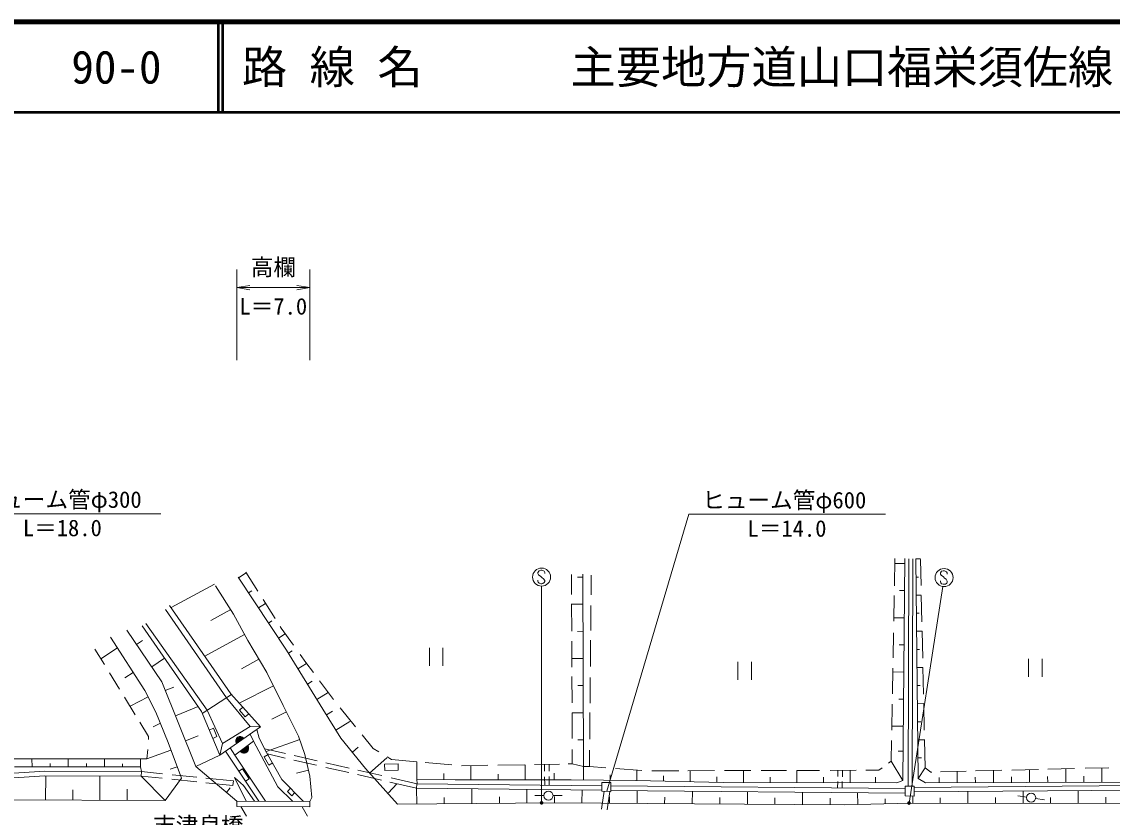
# Model space of a CAD drawing. Units: millimetres, scale not verified. Extents: x 40000 to 680000, y 20000 to 380000.
# Drawn here: x 156044 to 276626, y 292053 to 380000 of the extents above; entities that cross this region are included whole.
import ezdxf
from ezdxf.enums import TextEntityAlignment as Align

# ---------------------------------------------------------------- set-up
doc = ezdxf.new("R2010")
doc.units = ezdxf.units.MM
doc.header["$LTSCALE"] = 1000
for name, color, linetype, lineweight in [('M-BGD', 7, 'Continuous', 13), ('M-STR-STR1', 1, 'Continuous', 13), ('M-STR-STR3', 7, 'Continuous', 13), ('M-TTL', 2, 'Continuous', 140), ('M-TTL-FRAM', 7, 'Continuous', 13), ('M-TTL-LINE', 7, 'Continuous', 50)]:
    doc.layers.add(name, color=color, linetype=linetype, lineweight=lineweight)
doc.layers.add('M-TTL-TXT', color=7, linetype='Continuous')
doc.styles.add('ＭＳ ゴシック', font='')
doc.styles.get('ＭＳ ゴシック').set_extended_font_data('MS Gothic')

# ---------------------------------------------------------------- blocks, each defined once
blk = doc.blocks.new('filled_dot')
at = {"color": 0, "linetype": 'Continuous', "lineweight": -2, "const_width": 1.25}
blk.add_lwpolyline([(-0.625, 0, 1), (0.625, 0, 1)], format="xyb", close=True, dxfattribs=at)
blk = doc.blocks.new('open_arrow')
at = {"color": 0, "linetype": 'Continuous', "lineweight": -2}
blk.add_lwpolyline([(7.5, 1.25), (0, 0), (7.5, -1.25)], dxfattribs=at)

msp = doc.modelspace()

# ---------------------------------------------------------------- linework, layer by layer
at = {"layer": 'M-BGD'}
for p, q in [((252538, 317651), (252591, 320662)), ((253687, 320103), (252581, 320112)), ((253691, 320644), (253489, 296100)), ((254056, 295484), (254125, 320632)), ((254506, 295481), (254575, 320631)), ((255174, 296336), (254905, 320611)), ((254905, 320604), (255420, 320610)), ((255486, 317676), (255422, 320547)), ((179983, 318595), (185309, 310518)), ((180025, 318530), (180863, 319082)), ((182142, 317053), (180812, 319162)), ((216830, 318889), (216840, 316688)), ((218085, 318605), (217485, 318603)), ((218084, 318917), (218156, 297665)), ((219011, 318826), (218991, 316652)), ((254927, 318604), (255196, 318607)), ((177342, 317829), (172560, 315226)), ((179470, 314500), (177473, 317625)), ((181127, 316860), (181464, 317083)), ((184047, 314031), (182729, 316122)), ((252469, 313723), (252519, 316575)), ((253662, 317103), (253112, 317108)), ((254949, 316604), (255510, 316611)), ((255578, 313638), (255511, 316583)), ((171933, 315020), (178674, 305241)), ((179163, 305695), (172387, 315474)), ((179151, 315000), (176950, 313801)), ((182228, 315191), (182996, 315698)), ((216844, 315654), (216857, 312626)), ((218095, 315605), (216844, 315601)), ((218980, 315478), (218954, 312699)), ((181049, 311600), (179470, 314500)), ((183329, 313521), (183695, 313763)), ((253637, 314103), (252476, 314113)), ((254971, 314604), (255264, 314608)), ((171514, 307022), (167672, 312750)), ((169349, 313204), (175915, 303739)), ((176543, 303879), (169768, 313483)), ((185177, 312344), (184430, 311851)), ((184733, 312965), (184611, 313137)), ((186087, 311070), (184733, 312965)), ((218105, 312605), (217505, 312603)), ((252398, 309661), (252447, 312454)), ((254994, 312605), (255601, 312611)), ((255668, 309634), (255600, 312626)), ((169643, 306054), (165867, 311947)), ((168740, 311158), (169405, 311603)), ((176283, 309852), (180671, 312241)), ((183144, 308055), (181049, 311600)), ((216862, 311522), (216874, 308636)), ((218944, 311630), (218917, 308708)), ((253612, 311103), (253062, 311108)), ((164126, 310634), (165175, 308933)), ((164776, 309580), (166624, 310765)), ((185309, 310518), (189326, 304013)), ((185531, 310181), (185933, 310431)), ((187448, 309164), (186816, 310050)), ((201113, 308783), (201113, 310783)), ((202613, 310783), (202613, 308783)), ((255016, 310605), (255332, 310608)), ((171835, 309621), (170412, 308666)), ((182274, 309527), (180341, 308474)), ((186572, 308473), (187521, 309063)), ((188287, 308047), (187448, 309164)), ((218116, 309605), (216870, 309601)), ((235223, 307238), (235223, 309238)), ((236723, 309238), (236723, 307238)), ((267371, 307563), (267371, 309563)), ((268871, 309563), (268871, 307563)), ((165745, 308009), (166846, 306222)), ((168351, 308070), (167425, 307477)), ((184948, 304414), (183144, 308055)), ((216878, 307602), (216891, 304681)), ((218905, 307496), (218879, 304646)), ((252328, 305680), (252378, 308534)), ((253588, 308103), (252371, 308113)), ((255038, 308605), (255691, 308612)), ((255758, 305644), (255692, 308589)), ((175286, 297662), (171514, 307022)), ((171909, 306043), (172850, 306422)), ((180078, 304673), (183885, 306559)), ((187623, 306771), (188154, 307101)), ((190529, 305057), (188978, 307125)), ((218126, 306605), (217526, 306603)), ((255060, 306605), (255400, 306609)), ((167402, 305322), (168597, 303383)), ((168012, 304332), (170002, 305360)), ((170875, 303670), (169643, 306054)), ((179243, 305605), (176002, 303533)), ((178674, 305241), (181306, 302094)), ((182446, 302028), (179163, 305695)), ((188673, 305069), (189933, 305852)), ((253563, 305103), (253013, 305108)), ((175544, 304274), (173030, 303261)), ((178238, 300206), (176543, 303879)), ((180104, 303895), (180476, 304228)), ((180760, 303161), (180104, 303895)), ((186624, 300999), (184948, 304414)), ((189326, 304013), (191334, 300782)), ((192954, 302050), (191238, 304153)), ((252258, 301674), (252308, 304539)), ((255083, 304605), (255781, 304613)), ((255848, 301671), (255782, 304601)), ((172241, 300296), (170875, 303670)), ((175915, 303739), (177940, 298920)), ((180760, 303161), (181133, 303495)), ((185303, 303691), (183690, 302891)), ((189726, 303369), (190410, 303794)), ((216895, 303601), (218136, 303605)), ((216895, 303577), (216907, 300762)), ((218869, 303613), (218842, 300694)), ((169111, 302550), (170072, 300992)), ((171364, 302462), (170558, 302046)), ((177238, 301881), (176777, 301687)), ((177238, 301881), (177626, 300958)), ((177940, 298920), (182446, 302028)), ((181306, 302094), (178238, 300206)), ((181306, 302094), (182446, 302028)), ((182289, 300796), (182025, 301738)), ((192311, 302620), (190782, 301670)), ((252266, 302114), (253538, 302104)), ((255105, 302605), (255468, 302609)), ((170072, 300992), (170044, 300625)), ((173690, 296360), (172241, 300296)), ((174151, 300478), (175531, 301034)), ((177626, 300958), (177165, 300765)), ((181660, 300442), (179615, 298908)), ((181660, 300442), (181280, 301223)), ((184374, 295408), (181660, 300442)), ((183115, 299223), (182289, 300796)), ((183059, 299330), (186801, 300637)), ((187332, 298969), (186624, 300999)), ((191334, 300782), (194041, 297420)), ((194914, 299647), (193689, 301148)), ((218146, 300605), (217546, 300603)), ((252197, 298232), (252238, 300542)), ((255872, 300614), (255127, 300605)), ((255942, 297511), (255871, 300626)), ((169963, 299547), (169884, 298501)), ((169884, 298501), (172542, 299479)), ((178238, 300206), (177940, 298920)), ((182250, 293820), (178560, 299347)), ((179615, 298908), (179099, 299719)), ((185214, 299094), (182905, 299624)), ((184807, 296234), (183115, 299223)), ((192596, 299239), (193224, 299803)), ((195523, 299277), (194914, 299647)), ((216912, 299549), (216919, 297944)), ((218830, 299481), (218813, 297670)), ((252965, 299341), (253515, 299336)), ((169884, 298501), (155163, 298516)), ((157196, 297621), (157153, 298514)), ((159185, 297619), (159186, 297979)), ((161189, 298510), (161185, 297617)), ((163185, 297615), (163186, 297979)), ((165185, 297613), (165189, 298506)), ((167185, 297611), (167186, 297958)), ((169179, 297610), (169183, 298502)), ((175286, 297662), (177940, 298920)), ((179615, 298908), (182997, 293817)), ((182858, 298730), (183296, 298971)), ((183362, 297817), (182858, 298730)), ((185181, 298588), (183211, 299041)), ((183362, 297817), (183800, 298059)), ((188637, 297795), (186139, 298369)), ((188721, 298289), (186157, 298878)), ((187912, 296584), (187332, 298969)), ((192256, 297477), (189677, 298069)), ((196403, 298629), (194497, 296913)), ((196162, 297933), (197653, 297965)), ((196177, 297234), (196162, 297933)), ((196922, 298425), (196438, 298719)), ((199745, 298175), (196922, 298425)), ((197653, 297965), (197668, 297266)), ((199745, 298175), (199719, 296259)), ((203597, 297835), (200662, 298094)), ((211671, 297858), (208668, 297808)), ((211713, 296181), (211718, 297858)), ((215515, 297921), (212740, 297875)), ((213861, 297130), (213859, 297894)), ((214361, 297130), (214359, 297902)), ((216919, 297944), (216454, 297937)), ((216919, 297944), (218156, 297665)), ((251891, 298013), (252197, 298232)), ((253489, 296100), (252197, 298232)), ((255149, 298605), (255535, 298610)), ((158590, 297142), (143294, 296134)), ((158606, 296642), (143309, 295634)), ((169179, 297610), (155226, 297622)), ((169269, 297102), (158590, 297142)), ((169243, 296602), (158606, 296642)), ((158678, 293953), (158687, 296641)), ((169269, 297102), (169179, 297610)), ((169243, 296602), (169269, 297102)), ((171617, 296860), (169269, 297102)), ((172456, 297350), (173222, 297632)), ((175417, 296470), (172690, 296750)), ((179813, 293829), (175286, 297662)), ((180452, 297414), (180036, 297136)), ((180452, 297414), (181190, 296308)), ((186422, 296935), (187749, 297258)), ((192201, 296977), (189655, 297561)), ((195821, 296146), (193156, 296758)), ((195866, 296649), (193218, 297256)), ((194041, 297420), (197577, 293491)), ((197668, 297266), (196177, 297234)), ((202719, 296218), (202728, 296887)), ((207580, 297790), (204651, 297742)), ((205717, 297759), (205713, 296196)), ((208713, 296188), (208715, 296811)), ((214913, 296172), (214915, 296923)), ((218156, 297665), (218141, 296155)), ((218156, 297665), (218817, 297670)), ((218817, 297670), (220617, 297524)), ((221091, 296127), (221097, 296727)), ((221716, 297436), (224594, 297203)), ((224065, 297246), (224041, 296098)), ((225708, 297185), (228701, 297192)), ((226990, 296036), (227003, 296636)), ((229699, 297195), (232663, 297202)), ((229939, 295975), (229965, 297195)), ((233763, 297205), (236670, 297212)), ((235840, 297210), (235838, 295894)), ((237799, 297215), (240594, 297222)), ((241738, 295883), (241740, 297225)), ((241751, 297225), (244263, 297231)), ((245420, 297234), (248299, 297242)), ((246285, 296541), (246296, 297236)), ((246785, 296524), (246796, 297238)), ((247638, 295873), (247640, 297240)), ((249400, 297244), (250820, 297248)), ((250820, 297248), (251202, 297521)), ((255174, 296336), (255942, 297511)), ((256566, 297043), (255942, 297511)), ((256678, 297046), (256566, 297043)), ((260462, 297138), (257642, 297069)), ((259488, 297114), (259491, 295873)), ((264434, 297235), (261522, 297164)), ((263491, 295883), (263488, 297212)), ((268471, 297334), (265528, 297262)), ((267491, 295894), (267487, 297310)), ((272475, 297432), (269515, 297359)), ((271491, 295904), (271487, 297408)), ((276260, 297524), (273646, 297460)), ((275491, 295915), (275487, 297505)), ((164687, 296619), (164678, 293933)), ((171563, 296363), (169243, 296602)), ((169243, 296602), (171905, 293909)), ((171905, 293909), (173690, 296360)), ((175411, 295968), (172622, 296254)), ((179449, 296055), (176395, 296369)), ((179398, 295558), (176408, 295865)), ((179449, 296055), (179398, 295558)), ((180838, 293825), (179573, 296457)), ((179573, 296457), (180558, 295544)), ((180558, 295544), (181779, 293822)), ((181190, 296308), (180774, 296031)), ((187206, 293802), (184807, 296234)), ((188112, 294220), (187912, 296584)), ((196582, 294754), (197522, 295755)), ((199693, 295257), (196759, 295931)), ((199753, 295756), (196872, 296418)), ((199693, 295257), (199731, 295706)), ((203961, 296201), (199719, 296259)), ((199719, 296259), (199753, 295756)), ((220196, 295525), (199753, 295756)), ((216807, 296167), (203961, 296201)), ((213865, 295597), (213862, 296524)), ((214365, 295591), (214362, 296541)), ((223954, 296100), (216807, 296167)), ((220190, 294915), (220195, 295902)), ((220195, 295902), (221195, 295897)), ((221195, 295897), (221190, 294910)), ((253723, 295221), (221195, 295518)), ((233630, 295897), (223954, 296100)), ((232889, 295913), (232901, 296513)), ((252814, 295864), (233630, 295897)), ((238788, 295888), (238789, 296488)), ((244688, 295878), (244689, 296478)), ((246264, 295289), (246276, 295987)), ((246764, 295284), (246776, 296002)), ((250438, 295868), (250439, 296468)), ((253489, 296100), (252814, 295864)), ((253716, 294402), (253725, 295487)), ((253725, 295487), (254725, 295479)), ((254725, 295479), (254716, 294394)), ((280077, 295552), (254724, 295350)), ((255984, 295864), (255174, 296336)), ((278249, 295922), (255984, 295864)), ((257491, 295868), (257490, 296450)), ((261491, 295878), (261489, 296488)), ((265491, 295889), (265489, 296526)), ((269491, 295899), (269489, 296563)), ((273491, 295909), (273489, 296601)), ((161678, 293943), (161682, 295070)), ((167678, 293923), (167682, 295159)), ((179093, 295282), (178677, 294791)), ((186026, 293806), (184374, 295408)), ((185410, 294910), (185766, 295261)), ((185890, 294424), (185410, 294910)), ((185890, 294424), (186246, 294775)), ((187911, 293800), (188112, 294220)), ((220190, 295025), (199693, 295257)), ((199693, 295257), (199710, 293511)), ((202760, 293540), (202753, 294240)), ((205794, 295188), (205810, 293569)), ((208859, 293598), (208853, 294298)), ((211895, 295119), (211909, 293627)), ((213787, 294434), (212787, 294434)), ((214787, 294434), (215787, 294434)), ((214959, 293656), (214953, 294356)), ((217995, 295050), (217985, 293634)), ((220167, 292944), (220453, 294914)), ((221190, 294910), (220190, 294915)), ((220764, 292877), (221058, 294911)), ((221035, 293611), (221040, 294311)), ((253719, 294721), (221190, 295018)), ((224085, 293589), (224095, 294991)), ((227135, 293566), (227140, 294266)), ((230185, 293544), (230195, 294936)), ((233235, 293523), (233240, 294223)), ((236289, 294880), (236279, 293502)), ((242379, 293460), (242389, 294824)), ((248450, 294769), (248483, 293468)), ((254716, 294394), (253716, 294402)), ((254567, 294395), (254565, 293617)), ((280082, 295052), (254720, 294850)), ((260665, 293601), (260668, 294897)), ((267177, 294284), (266187, 294424)), ((266765, 293584), (266768, 294946)), ((269814, 293576), (269816, 294246)), ((272864, 293568), (272868, 294994)), ((275914, 293560), (275916, 294277)), ((140863, 294012), (171905, 293909)), ((197577, 293491), (214984, 293656)), ((214984, 293656), (230429, 293542)), ((230429, 293542), (246972, 293429)), ((239329, 293481), (239334, 294181)), ((245429, 293439), (245434, 294139)), ((246972, 293429), (254316, 293618)), ((251532, 293546), (251518, 294096)), ((254316, 293618), (297308, 293502)), ((257615, 293609), (257616, 294185)), ((263715, 293593), (263716, 294215)), ((268157, 294134), (269147, 293984))]:
    msp.add_line(p, q, dxfattribs=at)
for centre in [(214287, 294438), (267665, 294215)]:
    msp.add_circle(centre, 500, dxfattribs=at)
for centre, radius, start, end in [((180193, 300474), 500, 34.60267, 214.60267), ((180193, 300474), 500, 34.60267, 214.60267), ((180193, 300474), 450, 34.60267, 214.60267), ((180193, 300474), 400, 34.60267, 214.60267), ((180193, 300474), 350, 34.60267, 214.60267), ((180193, 300474), 300, 34.60267, 214.60267), ((180193, 300474), 250, 34.60267, 214.60267), ((180193, 300474), 200, 34.60267, 214.60267), ((180193, 300474), 150, 34.60267, 214.60267), ((180193, 300474), 100, 34.60267, 214.60267), ((180193, 300474), 50, 34.60267, 214.60267), ((180632, 299641), 500, 215.9581, 35.9581), ((180632, 299641), 500, 215.9581, 35.9581), ((180632, 299641), 450, 215.9581, 35.9581), ((180632, 299641), 400, 215.9581, 35.9581), ((180632, 299641), 350, 215.9581, 35.9581), ((180632, 299641), 300, 215.9581, 35.9581), ((180632, 299641), 250, 215.9581, 35.9581), ((180632, 299641), 200, 215.9581, 35.9581), ((180632, 299641), 150, 215.9581, 35.9581), ((180632, 299641), 100, 215.9581, 35.9581), ((180632, 299641), 50, 215.9581, 35.9581)]:
    msp.add_arc(centre, radius, start, end, dxfattribs=at)
at = {"layer": 'M-STR-STR1'}
for p, q in [((179813, 293829), (179811, 293229)), ((179811, 293229), (187909, 293200)), ((179813, 293829), (187911, 293800)), ((180253, 293227), (180882, 292166)), ((187041, 293203), (187647, 292160)), ((187911, 293800), (187909, 293200))]:
    msp.add_line(p, q, dxfattribs=at)
at = {"layer": 'M-STR-STR3'}
for p, q in [((179813, 342604), (179813, 352604)), ((187911, 342604), (187911, 352604)), ((179813, 350604), (187911, 350604)), ((171411, 325604), (149657, 325604)), ((220730, 294912), (229792, 325542)), ((251547, 325542), (229792, 325542))]:
    msp.add_line(p, q, dxfattribs=at)
at = {"layer": 'M-TTL'}
msp.add_line((680000, 380000), (40000, 380000), dxfattribs=at)
at = {"layer": 'M-TTL-FRAM'}
for p, q in [((213241, 319301), (213117, 319117)), ((213117, 319117), (213120, 318985)), ((213120, 318985), (213183, 318856)), ((213183, 318856), (213439, 318675)), ((213433, 319367), (213241, 319301)), ((213554, 319365), (213433, 319367)), ((213439, 318675), (213568, 318543)), ((213805, 319246), (213554, 319365)), ((213568, 318543), (213747, 318427)), ((213747, 318427), (213873, 318227)), ((213868, 319114), (213805, 319246)), ((213868, 318985), (213868, 319114)), ((257757, 319242), (257633, 319057)), ((257633, 319057), (257636, 318926)), ((257636, 318926), (257699, 318797)), ((257699, 318797), (257954, 318615)), ((257949, 319307), (257757, 319242)), ((258070, 319305), (257949, 319307)), ((257954, 318615), (258083, 318483)), ((258320, 319186), (258070, 319305)), ((258083, 318483), (258262, 318367)), ((258262, 318367), (258389, 318167)), ((258384, 319055), (258320, 319186)), ((258384, 318926), (258384, 319055)), ((213120, 318137), (213117, 318259)), ((213159, 318035), (213120, 318137)), ((213244, 317924), (213159, 318035)), ((213431, 317864), (213244, 317924)), ((213565, 317864), (213431, 317864)), ((213525, 293642), (213525, 317604)), ((213665, 317893), (213565, 317864)), ((213807, 317985), (213665, 317893)), ((213868, 318116), (213807, 317985)), ((213873, 318227), (213868, 318116)), ((254156, 293614), (257886, 317557)), ((257636, 318078), (257633, 318199)), ((257675, 317975), (257636, 318078)), ((257759, 317864), (257675, 317975)), ((257946, 317804), (257759, 317864)), ((258081, 317804), (257946, 317804)), ((258181, 317833), (258081, 317804)), ((258323, 317925), (258181, 317833)), ((258384, 318057), (258323, 317925)), ((258389, 318167), (258384, 318057))]:
    msp.add_line(p, q, dxfattribs=at)
for centre in [(213525, 318604), (258040, 318545)]:
    msp.add_circle(centre, 1000, dxfattribs=at)
at = {"layer": 'M-TTL-LINE'}
for p, q in [((177750, 380000), (177750, 370000)), ((178250, 380000), (178250, 370000)), ((40000, 370000), (680000, 370000))]:
    msp.add_line(p, q, dxfattribs=at)

# ---------------------------------------------------------------- block references
at = {"layer": 'M-STR-STR3', "xscale": 193, "yscale": 193}
msp.add_blockref('open_arrow', (179813, 350604), dxfattribs=at)
at = {"layer": 'M-STR-STR3', "xscale": 193, "yscale": 193, "rotation": 180}
msp.add_blockref('open_arrow', (187911, 350604), dxfattribs=at)
at = {"layer": 'M-TTL-FRAM', "xscale": 160, "yscale": 160}
for p, rotation in [((213525, 293642), 90), ((254156, 293614), 81.1)]:
    msp.add_blockref('filled_dot', p, dxfattribs=dict(at, rotation=rotation))

# ---------------------------------------------------------------- texts
at = {"layer": 'M-STR-STR1', "style": 'ＭＳ ゴシック'}
msp.add_text('志津良橋', height=1833, rotation=359.632, dxfattribs=at).set_placement((170555, 289706), align=Align.BOTTOM_LEFT)
at = {"layer": 'M-STR-STR3', "style": 'ＭＳ ゴシック'}
for s, p in [('高欄', (181362, 352872)), ('L＝7.0', (180112, 348542)), ('ヒューム管φ300', (151159, 327178)), ('ヒューム管φ600', (231294, 327115)), ('L＝18.0', (156159, 324040)), ('L＝14.0', (236294, 323978))]:
    msp.add_text(s, height=1833, dxfattribs=at).set_placement(p, align=Align.MIDDLE_LEFT)
at = {"layer": 'M-TTL-TXT', "style": 'ＭＳ ゴシック'}
for s, p in [('90-0', (161521, 375000)), ('路 線 名', (180380, 375000)), ('主要地方道山口福栄須佐線', (216734, 375000))]:
    msp.add_text(s, height=3666, dxfattribs=at).set_placement(p, align=Align.MIDDLE_LEFT)

doc.saveas('drawing.dxf')
